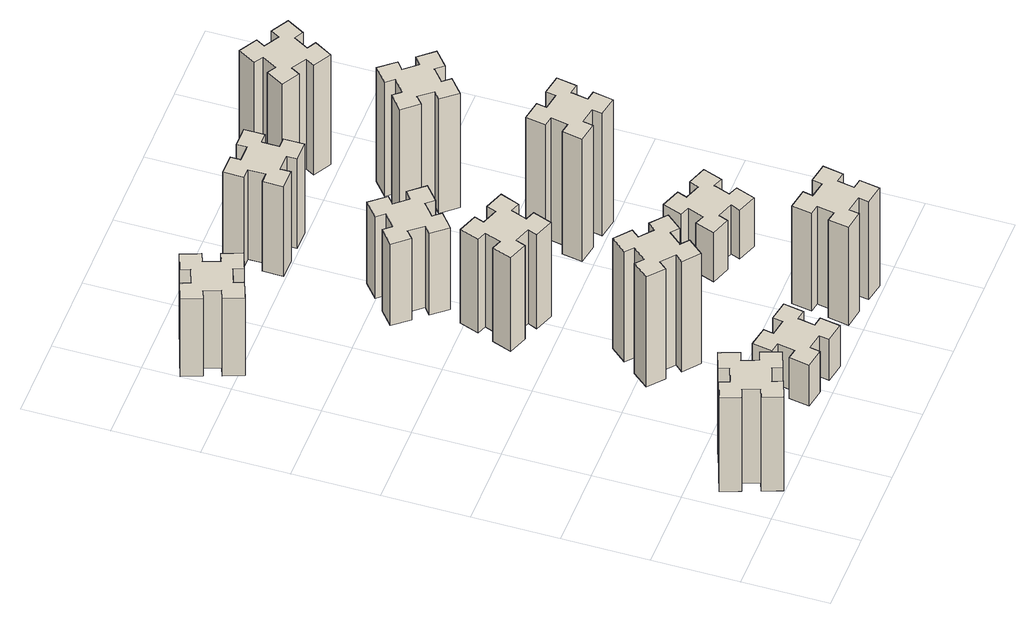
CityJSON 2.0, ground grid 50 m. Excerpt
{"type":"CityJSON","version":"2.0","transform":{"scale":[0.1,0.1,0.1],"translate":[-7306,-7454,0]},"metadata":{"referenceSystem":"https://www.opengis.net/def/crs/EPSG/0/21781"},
"CityObjects":{
"building1":{"type":"Building","attributes":{"class":"1000","function":"1000","usage":"1000","yearOfConstruction":2016,"roofType":"1000","measuredHeight":69,"storeysAboveGround":30,"storeysBelowGround":0},"geometry":[{"type":"Solid","lod":"1","boundaries":[[[[0,1,2,3,4,5,6,7,8,9,10,11,12,13,14,15,16,17,18,19]],[[17,16,20,21]],[[16,15,22,20]],[[15,14,23,22]],[[14,13,24,23]],[[13,12,25,24]],[[12,11,26,25]],[[11,10,27,26]],[[10,9,28,27]],[[9,8,29,28]],[[8,7,30,29]],[[7,6,31,30]],[[6,5,32,31]],[[5,4,33,32]],[[4,3,34,33]],[[3,2,35,34]],[[2,1,36,35]],[[1,0,37,36]],[[0,19,38,37]],[[19,18,39,38]],[[18,17,21,39]],[[24,25,26,27,28,29,30,31,32,33,34,35,36,37,38,39,21,20,22,23]]]]}]},
"building2":{"type":"Building","attributes":{"class":"1000","function":"1000","usage":"1000","yearOfConstruction":2016,"roofType":"1000","measuredHeight":30,"storeysAboveGround":30,"storeysBelowGround":0},"geometry":[{"type":"Solid","lod":"1","boundaries":[[[[40,41,42,43,44,45,46,47,48,49,50,51,52,53,54,55,56,57,58,59]],[[57,56,60,61]],[[56,55,62,60]],[[55,54,63,62]],[[54,53,64,63]],[[53,52,65,64]],[[52,51,66,65]],[[51,50,67,66]],[[50,49,68,67]],[[49,48,69,68]],[[48,47,70,69]],[[47,46,71,70]],[[46,45,72,71]],[[45,44,73,72]],[[44,43,74,73]],[[43,42,75,74]],[[42,41,76,75]],[[41,40,77,76]],[[40,59,78,77]],[[59,58,79,78]],[[58,57,61,79]],[[64,65,66,67,68,69,70,71,72,73,74,75,76,77,78,79,61,60,62,63]]]]}]},
"building3":{"type":"Building","attributes":{"class":"1000","function":"1000","usage":"1000","yearOfConstruction":2016,"roofType":"1000","measuredHeight":57,"storeysAboveGround":30,"storeysBelowGround":0},"geometry":[{"type":"Solid","lod":"1","boundaries":[[[[80,81,82,83,84,85,86,87,88,89,90,91,92,93,94,95,96,97,98,99]],[[97,96,100,101]],[[96,95,102,100]],[[95,94,103,102]],[[94,93,104,103]],[[93,92,105,104]],[[92,91,106,105]],[[91,90,107,106]],[[90,89,108,107]],[[89,88,109,108]],[[88,87,110,109]],[[87,86,111,110]],[[86,85,112,111]],[[85,84,113,112]],[[84,83,114,113]],[[83,82,115,114]],[[82,81,116,115]],[[81,80,117,116]],[[80,99,118,117]],[[99,98,119,118]],[[98,97,101,119]],[[104,105,106,107,108,109,110,111,112,113,114,115,116,117,118,119,101,100,102,103]]]]}]},
"building4":{"type":"Building","attributes":{"class":"1000","function":"1000","usage":"1000","yearOfConstruction":2016,"roofType":"1000","measuredHeight":81,"storeysAboveGround":30,"storeysBelowGround":0},"geometry":[{"type":"Solid","lod":"1","boundaries":[[[[120,121,122,123,124,125,126,127,128,129,130,131,132,133,134,135,136,137,138,139]],[[137,136,140,141]],[[136,135,142,140]],[[135,134,143,142]],[[134,133,144,143]],[[133,132,145,144]],[[132,131,146,145]],[[131,130,147,146]],[[130,129,148,147]],[[129,128,149,148]],[[128,127,150,149]],[[127,126,151,150]],[[126,125,152,151]],[[125,124,153,152]],[[124,123,154,153]],[[123,122,155,154]],[[122,121,156,155]],[[121,120,157,156]],[[120,139,158,157]],[[139,138,159,158]],[[138,137,141,159]],[[144,145,146,147,148,149,150,151,152,153,154,155,156,157,158,159,141,140,142,143]]]]}]},
"building5":{"type":"Building","attributes":{"class":"1000","function":"1000","usage":"1000","yearOfConstruction":2016,"roofType":"1000","measuredHeight":69,"storeysAboveGround":30,"storeysBelowGround":0},"geometry":[{"type":"Solid","lod":"1","boundaries":[[[[160,161,162,163,164,165,166,167,168,169,170,171,172,173,174,175,176,177,178,179]],[[177,176,180,181]],[[176,175,182,180]],[[175,174,183,182]],[[174,173,184,183]],[[173,172,185,184]],[[172,171,186,185]],[[171,170,187,186]],[[170,169,188,187]],[[169,168,189,188]],[[168,167,190,189]],[[167,166,191,190]],[[166,165,192,191]],[[165,164,193,192]],[[164,163,194,193]],[[163,162,195,194]],[[162,161,196,195]],[[161,160,197,196]],[[160,179,198,197]],[[179,178,199,198]],[[178,177,181,199]],[[184,185,186,187,188,189,190,191,192,193,194,195,196,197,198,199,181,180,182,183]]]]}]},
"building6":{"type":"Building","attributes":{"class":"1000","function":"1000","usage":"1000","yearOfConstruction":2016,"roofType":"1000","measuredHeight":60,"storeysAboveGround":30,"storeysBelowGround":0},"geometry":[{"type":"Solid","lod":"1","boundaries":[[[[200,201,202,203,204,205,206,207,208,209,210,211,212,213,214,215,216,217,218,219]],[[217,216,220,221]],[[216,215,222,220]],[[215,214,223,222]],[[214,213,224,223]],[[213,212,225,224]],[[212,211,226,225]],[[211,210,227,226]],[[210,209,228,227]],[[209,208,229,228]],[[208,207,230,229]],[[207,206,231,230]],[[206,205,232,231]],[[205,204,233,232]],[[204,203,234,233]],[[203,202,235,234]],[[202,201,236,235]],[[201,200,237,236]],[[200,219,238,237]],[[219,218,239,238]],[[218,217,221,239]],[[224,225,226,227,228,229,230,231,232,233,234,235,236,237,238,239,221,220,222,223]]]]}]},
"building7":{"type":"Building","attributes":{"class":"1000","function":"1000","usage":"1000","yearOfConstruction":2016,"roofType":"1000","measuredHeight":72,"storeysAboveGround":30,"storeysBelowGround":0},"geometry":[{"type":"Solid","lod":"1","boundaries":[[[[240,241,242,243,244,245,246,247,248,249,250,251,252,253,254,255,256,257,258,259]],[[257,256,260,261]],[[256,255,262,260]],[[255,254,263,262]],[[254,253,264,263]],[[253,252,265,264]],[[252,251,266,265]],[[251,250,267,266]],[[250,249,268,267]],[[249,248,269,268]],[[248,247,270,269]],[[247,246,271,270]],[[246,245,272,271]],[[245,244,273,272]],[[244,243,274,273]],[[243,242,275,274]],[[242,241,276,275]],[[241,240,277,276]],[[240,259,278,277]],[[259,258,279,278]],[[258,257,261,279]],[[264,265,266,267,268,269,270,271,272,273,274,275,276,277,278,279,261,260,262,263]]]]}]},
"building8":{"type":"Building","attributes":{"class":"1000","function":"1000","usage":"1000","yearOfConstruction":2016,"roofType":"1000","measuredHeight":66,"storeysAboveGround":30,"storeysBelowGround":0},"geometry":[{"type":"Solid","lod":"1","boundaries":[[[[280,281,282,283,284,285,286,287,288,289,290,291,292,293,294,295,296,297,298,299]],[[297,296,300,301]],[[296,295,302,300]],[[295,294,303,302]],[[294,293,304,303]],[[293,292,305,304]],[[292,291,306,305]],[[291,290,307,306]],[[290,289,308,307]],[[289,288,309,308]],[[288,287,310,309]],[[287,286,311,310]],[[286,285,312,311]],[[285,284,313,312]],[[284,283,314,313]],[[283,282,315,314]],[[282,281,316,315]],[[281,280,317,316]],[[280,299,318,317]],[[299,298,319,318]],[[298,297,301,319]],[[304,305,306,307,308,309,310,311,312,313,314,315,316,317,318,319,301,300,302,303]]]]}]},
"building9":{"type":"Building","attributes":{"class":"1000","function":"1000","usage":"1000","yearOfConstruction":2016,"roofType":"1000","measuredHeight":36,"storeysAboveGround":30,"storeysBelowGround":0},"geometry":[{"type":"Solid","lod":"1","boundaries":[[[[320,321,322,323,324,325,326,327,328,329,330,331,332,333,334,335,336,337,338,339]],[[337,336,340,341]],[[336,335,342,340]],[[335,334,343,342]],[[334,333,344,343]],[[333,332,345,344]],[[332,331,346,345]],[[331,330,347,346]],[[330,329,348,347]],[[329,328,349,348]],[[328,327,350,349]],[[327,326,351,350]],[[326,325,352,351]],[[325,324,353,352]],[[324,323,354,353]],[[323,322,355,354]],[[322,321,356,355]],[[321,320,357,356]],[[320,339,358,357]],[[339,338,359,358]],[[338,337,341,359]],[[344,345,346,347,348,349,350,351,352,353,354,355,356,357,358,359,341,340,342,343]]]]}]},
"building10":{"type":"Building","attributes":{"class":"1000","function":"1000","usage":"1000","yearOfConstruction":2016,"roofType":"1000","measuredHeight":90,"storeysAboveGround":30,"storeysBelowGround":0},"geometry":[{"type":"Solid","lod":"1","boundaries":[[[[360,361,362,363,364,365,366,367,368,369,370,371,372,373,374,375,376,377,378,379]],[[377,376,380,381]],[[376,375,382,380]],[[375,374,383,382]],[[374,373,384,383]],[[373,372,385,384]],[[372,371,386,385]],[[371,370,387,386]],[[370,369,388,387]],[[369,368,389,388]],[[368,367,390,389]],[[367,366,391,390]],[[366,365,392,391]],[[365,364,393,392]],[[364,363,394,393]],[[363,362,395,394]],[[362,361,396,395]],[[361,360,397,396]],[[360,379,398,397]],[[379,378,399,398]],[[378,377,381,399]],[[384,385,386,387,388,389,390,391,392,393,394,395,396,397,398,399,381,380,382,383]]]]}]},
"building11":{"type":"Building","attributes":{"class":"1000","function":"1000","usage":"1000","yearOfConstruction":2016,"roofType":"1000","measuredHeight":84,"storeysAboveGround":30,"storeysBelowGround":0},"geometry":[{"type":"Solid","lod":"1","boundaries":[[[[400,401,402,403,404,405,406,407,408,409,410,411,412,413,414,415,416,417,418,419]],[[417,416,420,421]],[[416,415,422,420]],[[415,414,423,422]],[[414,413,424,423]],[[413,412,425,424]],[[412,411,426,425]],[[411,410,427,426]],[[410,409,428,427]],[[409,408,429,428]],[[408,407,430,429]],[[407,406,431,430]],[[406,405,432,431]],[[405,404,433,432]],[[404,403,434,433]],[[403,402,435,434]],[[402,401,436,435]],[[401,400,437,436]],[[400,419,438,437]],[[419,418,439,438]],[[418,417,421,439]],[[424,425,426,427,428,429,430,431,432,433,434,435,436,437,438,439,421,420,422,423]]]]}]},
"building12":{"type":"Building","attributes":{"class":"1000","function":"1000","usage":"1000","yearOfConstruction":2016,"roofType":"1000","measuredHeight":81,"storeysAboveGround":30,"storeysBelowGround":0},"geometry":[{"type":"Solid","lod":"1","boundaries":[[[[440,441,442,443,444,445,446,447,448,449,450,451,452,453,454,455,456,457,458,459]],[[457,456,460,461]],[[456,455,462,460]],[[455,454,463,462]],[[454,453,464,463]],[[453,452,465,464]],[[452,451,466,465]],[[451,450,467,466]],[[450,449,468,467]],[[449,448,469,468]],[[448,447,470,469]],[[447,446,471,470]],[[446,445,472,471]],[[445,444,473,472]],[[444,443,474,473]],[[443,442,475,474]],[[442,441,476,475]],[[441,440,477,476]],[[440,459,478,477]],[[459,458,479,478]],[[458,457,461,479]],[[464,465,466,467,468,469,470,471,472,473,474,475,476,477,478,479,461,460,462,463]]]]}]}
},
"vertices":[
[335,346,0],[241,312,0],[220,368,0],[107,327,0],[149,214,0],[205,235,0],[239,141,0],[183,120,0],[224,7,0],[337,49,0],[316,105,0],[410,139,0],[430,83,0],[543,124,0],[502,237,0],[446,216,0],[412,310,0],[468,330,0],[427,443,0],[314,402,0],[412,310,690],[468,330,690],[446,216,690],[502,237,690],[543,124,690],[430,83,690],[410,139,690],[316,105,690],[337,49,690],[224,7,690],[183,120,690],[239,141,690],[205,235,690],[149,214,690],[107,327,690],[220,368,690],[241,312,690],[335,346,690],[314,402,690],[427,443,690],
[966,294,0],[948,195,0],[889,206,0],[868,87,0],[987,67,0],[997,126,0],[1095,108,0],[1085,49,0],[1203,28,0],[1224,147,0],[1165,157,0],[1182,255,0],[1241,245,0],[1262,363,0],[1144,384,0],[1134,325,0],[1035,342,0],[1046,401,0],[927,422,0],[907,304,0],[1035,342,300],[1046,401,300],[1134,325,300],[1144,384,300],[1262,363,300],[1241,245,300],[1182,255,300],[1165,157,300],[1224,147,300],[1203,28,300],[1085,49,300],[1095,108,300],[997,126,300],[987,67,300],[868,87,300],[889,206,300],[948,195,300],[966,294,300],[907,304,300],[927,422,300],
[216,3065,0],[310,3099,0],[330,3043,0],[443,3084,0],[402,3197,0],[346,3176,0],[312,3270,0],[368,3290,0],[327,3403,0],[214,3362,0],[235,3306,0],[141,3272,0],[120,3328,0],[7,3287,0],[49,3174,0],[105,3195,0],[139,3101,0],[83,3080,0],[124,2967,0],[237,3009,0],[139,3101,570],[83,3080,570],[105,3195,570],[49,3174,570],[7,3287,570],[120,3328,570],[141,3272,570],[235,3306,570],[214,3362,570],[327,3403,570],[368,3290,570],[312,3270,570],[346,3176,570],[402,3197,570],[443,3084,570],[330,3043,570],[310,3099,570],[216,3065,570],[237,3009,570],[124,2967,570],
[1017,856,0],[1082,933,0],[1128,894,0],[1205,986,0],[1113,1063,0],[1074,1017,0],[998,1082,0],[1036,1128,0],[944,1205,0],[867,1113,0],[913,1074,0],[849,998,0],[803,1036,0],[726,944,0],[818,867,0],[856,913,0],[933,849,0],[894,803,0],[986,726,0],[1063,818,0],[933,849,810],[894,803,810],[856,913,810],[818,867,810],[726,944,810],[803,1036,810],[849,998,810],[913,1074,810],[867,1113,810],[944,1205,810],[1036,1128,810],[998,1082,810],[1074,1017,810],[1113,1063,810],[1205,986,810],[1128,894,810],[1082,933,810],[1017,856,810],[1063,818,810],[986,726,810],
[1052,1721,0],[1086,1815,0],[1142,1794,0],[1183,1907,0],[1070,1948,0],[1050,1892,0],[956,1926,0],[977,1982,0],[864,2023,0],[823,1910,0],[879,1890,0],[845,1796,0],[789,1817,0],[747,1704,0],[860,1663,0],[881,1719,0],[975,1685,0],[954,1629,0],[1067,1587,0],[1108,1700,0],[975,1685,690],[954,1629,690],[881,1719,690],[860,1663,690],[747,1704,690],[789,1817,690],[845,1796,690],[879,1890,690],[823,1910,690],[864,2023,690],[977,1982,690],[956,1926,690],[1050,1892,690],[1070,1948,690],[1183,1907,690],[1142,1794,690],[1086,1815,690],[1052,1721,690],[1108,1700,690],[1067,1587,690],
[933,2462,0],[856,2397,0],[818,2443,0],[726,2366,0],[803,2274,0],[849,2313,0],[913,2236,0],[867,2198,0],[944,2106,0],[1036,2183,0],[998,2229,0],[1074,2293,0],[1113,2247,0],[1205,2324,0],[1128,2416,0],[1082,2378,0],[1017,2454,0],[1063,2493,0],[986,2585,0],[894,2508,0],[1017,2454,600],[1063,2493,600],[1082,2378,600],[1128,2416,600],[1205,2324,600],[1113,2247,600],[1074,2293,600],[998,2229,600],[1036,2183,600],[944,2106,600],[867,2198,600],[913,2236,600],[849,2313,600],[803,2274,600],[726,2366,600],[818,2443,600],[856,2397,600],[933,2462,600],[894,2508,600],[986,2585,600],
[1805,157,0],[1822,255,0],[1881,245,0],[1902,363,0],[1784,384,0],[1774,325,0],[1675,342,0],[1686,401,0],[1567,422,0],[1547,304,0],[1606,294,0],[1588,195,0],[1529,206,0],[1508,87,0],[1627,67,0],[1637,126,0],[1735,108,0],[1725,49,0],[1843,28,0],[1864,147,0],[1735,108,720],[1725,49,720],[1637,126,720],[1627,67,720],[1508,87,720],[1529,206,720],[1588,195,720],[1606,294,720],[1547,304,720],[1567,422,720],[1686,401,720],[1675,342,720],[1774,325,720],[1784,384,720],[1902,363,720],[1881,245,720],[1822,255,720],[1805,157,720],[1864,147,720],[1843,28,720],
[1175,3135,0],[1175,3235,0],[1235,3235,0],[1235,3355,0],[1115,3355,0],[1115,3295,0],[1015,3295,0],[1015,3355,0],[895,3355,0],[895,3235,0],[955,3235,0],[955,3135,0],[895,3135,0],[895,3015,0],[1015,3015,0],[1015,3075,0],[1115,3075,0],[1115,3015,0],[1235,3015,0],[1235,3135,0],[1115,3075,660],[1115,3015,660],[1015,3075,660],[1015,3015,660],[895,3015,660],[895,3135,660],[955,3135,660],[955,3235,660],[895,3235,660],[895,3355,660],[1015,3355,660],[1015,3295,660],[1115,3295,660],[1115,3355,660],[1235,3355,660],[1235,3235,660],[1175,3235,660],[1175,3135,660],[1235,3135,660],[1235,3015,660],
[1721,879,0],[1815,845,0],[1794,789,0],[1907,747,0],[1948,860,0],[1892,881,0],[1926,975,0],[1982,954,0],[2023,1067,0],[1910,1108,0],[1890,1052,0],[1796,1086,0],[1817,1142,0],[1704,1183,0],[1663,1070,0],[1719,1050,0],[1685,956,0],[1629,977,0],[1587,864,0],[1700,823,0],[1685,956,360],[1629,977,360],[1719,1050,360],[1663,1070,360],[1704,1183,360],[1817,1142,360],[1796,1086,360],[1890,1052,360],[1910,1108,360],[2023,1067,360],[1982,954,360],[1926,975,360],[1892,881,360],[1948,860,360],[1907,747,360],[1794,789,360],[1815,845,360],[1721,879,360],[1700,823,360],[1587,864,360],
[1805,1637,0],[1822,1735,0],[1881,1725,0],[1902,1843,0],[1784,1864,0],[1774,1805,0],[1675,1822,0],[1686,1881,0],[1567,1902,0],[1547,1784,0],[1606,1774,0],[1588,1675,0],[1529,1686,0],[1508,1567,0],[1627,1547,0],[1637,1606,0],[1735,1588,0],[1725,1529,0],[1843,1508,0],[1864,1627,0],[1735,1588,900],[1725,1529,900],[1637,1606,900],[1627,1547,900],[1508,1567,900],[1529,1686,900],[1588,1675,900],[1606,1774,900],[1547,1784,900],[1567,1902,900],[1686,1881,900],[1675,1822,900],[1774,1805,900],[1784,1864,900],[1902,1843,900],[1881,1725,900],[1822,1735,900],[1805,1637,900],[1864,1627,900],[1843,1508,900],
[1822,2578,0],[1757,2654,0],[1803,2693,0],[1726,2785,0],[1634,2708,0],[1673,2662,0],[1596,2597,0],[1558,2643,0],[1466,2566,0],[1543,2474,0],[1589,2513,0],[1653,2436,0],[1607,2398,0],[1684,2306,0],[1776,2383,0],[1738,2429,0],[1814,2493,0],[1853,2447,0],[1945,2524,0],[1868,2616,0],[1814,2493,840],[1853,2447,840],[1738,2429,840],[1776,2383,840],[1684,2306,840],[1607,2398,840],[1653,2436,840],[1589,2513,840],[1543,2474,840],[1466,2566,840],[1558,2643,840],[1596,2597,840],[1673,2662,840],[1634,2708,840],[1726,2785,840],[1803,2693,840],[1757,2654,840],[1822,2578,840],[1868,2616,840],[1945,2524,840],
[1607,3215,0],[1694,3165,0],[1664,3113,0],[1768,3053,0],[1828,3157,0],[1776,3187,0],[1826,3274,0],[1878,3244,0],[1938,3348,0],[1834,3408,0],[1804,3356,0],[1717,3406,0],[1747,3458,0],[1643,3518,0],[1583,3414,0],[1635,3384,0],[1585,3297,0],[1533,3327,0],[1473,3223,0],[1577,3163,0],[1585,3297,810],[1533,3327,810],[1635,3384,810],[1583,3414,810],[1643,3518,810],[1747,3458,810],[1717,3406,810],[1804,3356,810],[1834,3408,810],[1938,3348,810],[1878,3244,810],[1826,3274,810],[1776,3187,810],[1828,3157,810],[1768,3053,810],[1664,3113,810],[1694,3165,810],[1607,3215,810],[1577,3163,810],[1473,3223,810]
]}
